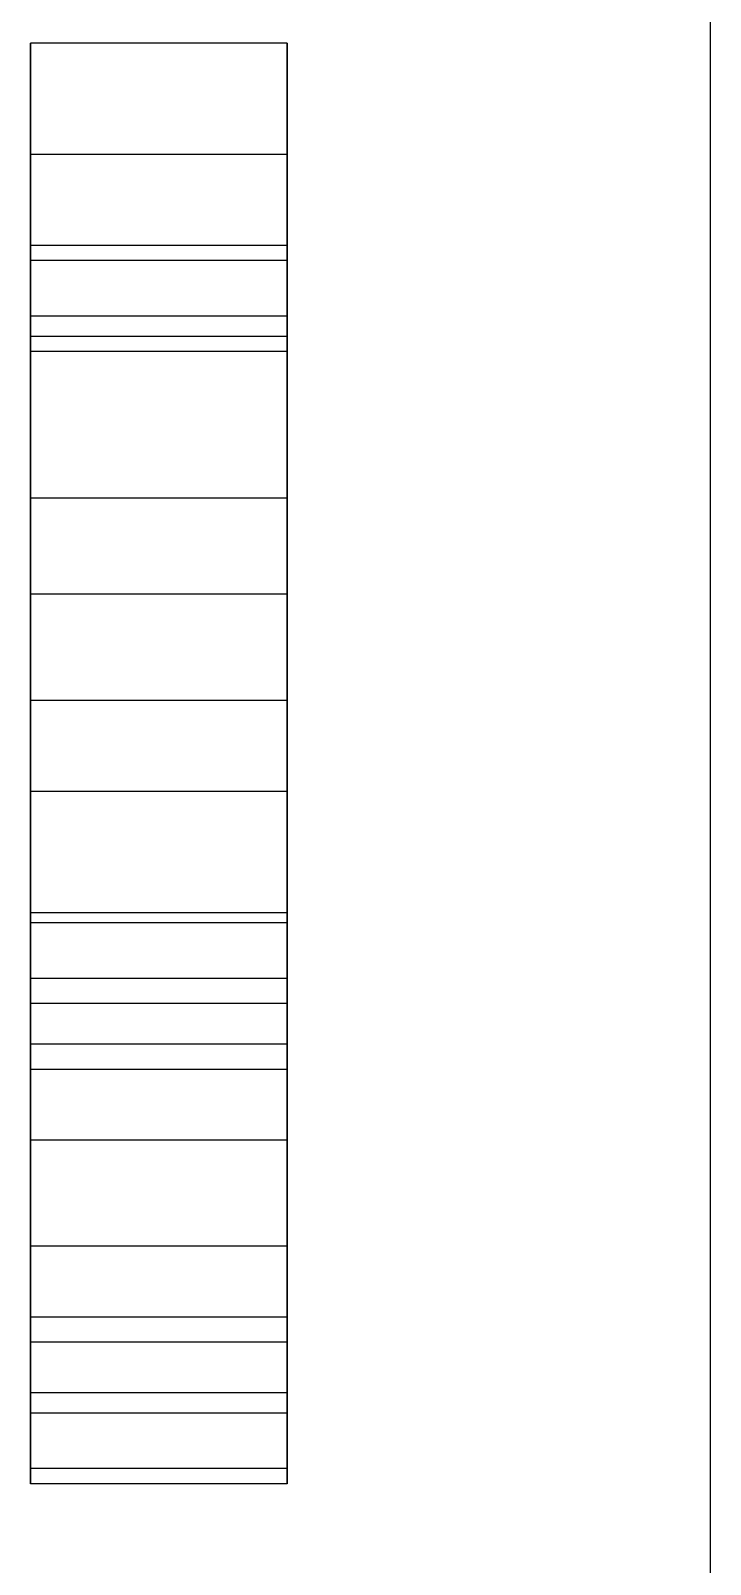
# Model space of a CAD drawing. Header units: millimetres. Extents: x 8.2 to 62.6, y 389.2 to 443.4.
# Drawn here: x 23.3772 to 23.5118, y 434.2001 to 434.5035 of the extents above; entities that cross this region are included whole.
import ezdxf

# ---------------------------------------------------------------- set-up
doc = ezdxf.new("R2010")
doc.units = ezdxf.units.MM
doc.layers.add('Feature', color=7, linetype='CONTINUOUS')

msp = doc.modelspace()

# ---------------------------------------------------------------- linework, layer by layer
at = {"layer": 'Feature'}
for p, q in [((23.5118, 433.385, -62.0183), (23.5118, 439.235, -62.0183)), ((23.5118, 433.385, -62.0183), (23.5118, 439.235, -62.0183)), ((23.5118, 433.385, -66.6183), (23.5118, 434.985, -70.4183)), ((23.5118, 433.385, -66.6183), (23.5118, 434.985, -70.4183)), ((23.428, 434.501, -58.1648), (23.3772, 434.501, -58.1648)), ((23.3772, 434.501, -58.1648), (23.3772, 434.501, -58.1832)), ((23.428, 434.501, -58.1832), (23.3772, 434.501, -58.1832)), ((23.428, 434.501, -58.1648), (23.3772, 434.501, -58.1648)), ((23.428, 434.501, -58.1832), (23.3772, 434.501, -58.1832)), ((23.3772, 434.501, -58.1648), (23.3772, 434.501, -58.1832)), ((23.428, 434.501, -58.1648), (23.428, 434.501, -58.1832)), ((23.428, 434.501, -58.1648), (23.428, 434.501, -58.1832)), ((23.3772, 434.479, -57.8312), (23.3772, 434.479, -57.8496)), ((23.428, 434.479, -57.8496), (23.3772, 434.479, -57.8496)), ((23.428, 434.479, -57.8312), (23.3772, 434.479, -57.8312)), ((23.428, 434.479, -57.8496), (23.3772, 434.479, -57.8496)), ((23.428, 434.479, -57.8312), (23.3772, 434.479, -57.8312)), ((23.3772, 434.479, -57.8312), (23.3772, 434.479, -57.8496)), ((23.428, 434.479, -57.8312), (23.428, 434.479, -57.8496)), ((23.428, 434.479, -57.8312), (23.428, 434.479, -57.8496)), ((23.428, 434.461, -57.9298), (23.3772, 434.461, -57.9298)), ((23.3772, 434.443, -57.9298), (23.3772, 434.461, -57.9298)), ((23.428, 434.461, -57.9298), (23.3772, 434.461, -57.9298)), ((23.3772, 434.443, -57.9298), (23.3772, 434.461, -57.9298)), ((23.428, 434.443, -57.9298), (23.428, 434.461, -57.9298)), ((23.428, 434.443, -57.9298), (23.428, 434.461, -57.9298)), ((23.428, 434.458, -57.6645), (23.3772, 434.458, -57.6645)), ((23.428, 434.458, -57.6645), (23.3772, 434.458, -57.6645)), ((23.428, 434.447, -57.8357), (23.3772, 434.447, -57.8357)), ((23.428, 434.447, -57.8357), (23.3772, 434.447, -57.8357)), ((23.428, 434.443, -57.9298), (23.3772, 434.443, -57.9298)), ((23.428, 434.443, -57.9298), (23.3772, 434.443, -57.9298)), ((23.3772, 434.44, -57.8054), (23.3772, 434.44, -57.6821)), ((23.428, 434.44, -57.6821), (23.3772, 434.44, -57.6821)), ((23.428, 434.44, -57.8054), (23.3772, 434.44, -57.8054)), ((23.428, 434.44, -57.6821), (23.3772, 434.44, -57.6821)), ((23.428, 434.44, -57.8054), (23.3772, 434.44, -57.8054)), ((23.3772, 434.44, -57.8054), (23.3772, 434.44, -57.6821)), ((23.428, 434.44, -57.8054), (23.428, 434.44, -57.6821)), ((23.428, 434.44, -57.8054), (23.428, 434.44, -57.6821)), ((23.3772, 434.411, -57.9482), (23.3772, 434.392, -57.9482)), ((23.428, 434.411, -57.9482), (23.3772, 434.411, -57.9482)), ((23.3772, 434.371, -58.023), (23.3772, 434.411, -58.023)), ((23.428, 434.411, -58.023), (23.3772, 434.411, -58.023)), ((23.3772, 434.411, -58.023), (23.3772, 434.411, -58.0408)), ((23.428, 434.411, -58.0408), (23.3772, 434.411, -58.0408)), ((23.428, 434.411, -58.023), (23.3772, 434.411, -58.023)), ((23.3772, 434.411, -58.0408), (23.3772, 434.371, -58.0408)), ((23.428, 434.411, -58.0408), (23.3772, 434.411, -58.0408)), ((23.428, 434.411, -57.9298), (23.3772, 434.411, -57.9298)), ((23.3772, 434.411, -57.9298), (23.3772, 434.411, -57.9482)), ((23.428, 434.411, -57.9482), (23.3772, 434.411, -57.9482)), ((23.428, 434.411, -57.9298), (23.3772, 434.411, -57.9298)), ((23.3772, 434.411, -57.9482), (23.3772, 434.392, -57.9482)), ((23.3772, 434.411, -57.9298), (23.3772, 434.411, -57.9482)), ((23.3772, 434.411, -58.0408), (23.3772, 434.371, -58.0408)), ((23.3772, 434.411, -58.023), (23.3772, 434.411, -58.0408)), ((23.3772, 434.371, -58.023), (23.3772, 434.411, -58.023)), ((23.428, 434.411, -57.9482), (23.428, 434.392, -57.9482)), ((23.428, 434.371, -58.023), (23.428, 434.411, -58.023)), ((23.428, 434.411, -58.023), (23.428, 434.411, -58.0408)), ((23.428, 434.411, -58.0408), (23.428, 434.371, -58.0408)), ((23.428, 434.411, -57.9298), (23.428, 434.411, -57.9482)), ((23.428, 434.411, -57.9482), (23.428, 434.392, -57.9482)), ((23.428, 434.371, -58.023), (23.428, 434.411, -58.023)), ((23.428, 434.411, -58.023), (23.428, 434.411, -58.0408)), ((23.428, 434.411, -58.0408), (23.428, 434.371, -58.0408)), ((23.428, 434.411, -57.9298), (23.428, 434.411, -57.9482)), ((23.428, 434.392, -57.9482), (23.3772, 434.392, -57.9482)), ((23.428, 434.392, -57.9482), (23.3772, 434.392, -57.9482)), ((23.428, 434.371, -58.023), (23.3772, 434.371, -58.023)), ((23.428, 434.371, -58.023), (23.3772, 434.371, -58.023)), ((23.428, 434.371, -58.0408), (23.3772, 434.371, -58.0408)), ((23.3772, 434.371, -58.0408), (23.3772, 434.371, -58.1832)), ((23.428, 434.371, -58.1832), (23.3772, 434.371, -58.1832)), ((23.428, 434.371, -58.0408), (23.3772, 434.371, -58.0408)), ((23.3772, 434.371, -58.1832), (23.3772, 434.353, -58.1832)), ((23.428, 434.371, -58.1832), (23.3772, 434.371, -58.1832)), ((23.3772, 434.371, -58.1832), (23.3772, 434.353, -58.1832)), ((23.3772, 434.371, -58.0408), (23.3772, 434.371, -58.1832)), ((23.428, 434.371, -58.0408), (23.428, 434.371, -58.1832)), ((23.428, 434.371, -58.1832), (23.428, 434.353, -58.1832)), ((23.428, 434.371, -58.0408), (23.428, 434.371, -58.1832)), ((23.428, 434.371, -58.1832), (23.428, 434.353, -58.1832)), ((23.428, 434.353, -58.1832), (23.3772, 434.353, -58.1832)), ((23.3772, 434.353, -58.1832), (23.3772, 434.353, -58.0408)), ((23.428, 434.353, -58.0408), (23.3772, 434.353, -58.0408)), ((23.428, 434.353, -58.1832), (23.3772, 434.353, -58.1832)), ((23.3772, 434.353, -58.0408), (23.3772, 434.327, -58.0408)), ((23.428, 434.353, -58.0408), (23.3772, 434.353, -58.0408)), ((23.3772, 434.327, -58.023), (23.3772, 434.353, -58.023)), ((23.428, 434.353, -58.023), (23.3772, 434.353, -58.023)), ((23.428, 434.353, -58.023), (23.3772, 434.353, -58.023)), ((23.3772, 434.327, -58.023), (23.3772, 434.353, -58.023)), ((23.3772, 434.353, -58.0408), (23.3772, 434.327, -58.0408)), ((23.3772, 434.353, -58.1832), (23.3772, 434.353, -58.0408)), ((23.428, 434.353, -58.1832), (23.428, 434.353, -58.0408)), ((23.428, 434.353, -58.0408), (23.428, 434.327, -58.0408)), ((23.428, 434.327, -58.023), (23.428, 434.353, -58.023)), ((23.428, 434.353, -58.1832), (23.428, 434.353, -58.0408)), ((23.428, 434.353, -58.0408), (23.428, 434.327, -58.0408)), ((23.428, 434.327, -58.023), (23.428, 434.353, -58.023)), ((23.428, 434.329, -57.5165), (23.3772, 434.329, -57.5165)), ((23.3772, 434.329, -57.5165), (23.3772, 434.311, -57.5165)), ((23.428, 434.329, -57.5165), (23.3772, 434.329, -57.5165)), ((23.3772, 434.329, -57.5165), (23.3772, 434.311, -57.5165)), ((23.428, 434.329, -57.5165), (23.428, 434.311, -57.5165)), ((23.428, 434.329, -57.5165), (23.428, 434.311, -57.5165)), ((23.428, 434.327, -58.0408), (23.3772, 434.327, -58.0408)), ((23.3772, 434.327, -58.0408), (23.3772, 434.327, -58.023)), ((23.428, 434.327, -58.023), (23.3772, 434.327, -58.023)), ((23.428, 434.327, -58.0408), (23.3772, 434.327, -58.0408)), ((23.428, 434.327, -58.023), (23.3772, 434.327, -58.023)), ((23.3772, 434.327, -58.0408), (23.3772, 434.327, -58.023)), ((23.428, 434.327, -58.0408), (23.428, 434.327, -58.023)), ((23.428, 434.327, -58.0408), (23.428, 434.327, -58.023)), ((23.428, 434.316, -57.8496), (23.3772, 434.316, -57.8496)), ((23.3772, 434.316, -57.8496), (23.3772, 434.298, -57.8496)), ((23.428, 434.316, -57.8496), (23.3772, 434.316, -57.8496)), ((23.3772, 434.316, -57.8496), (23.3772, 434.298, -57.8496)), ((23.428, 434.316, -57.8496), (23.428, 434.298, -57.8496)), ((23.428, 434.316, -57.8496), (23.428, 434.298, -57.8496)), ((23.428, 434.311, -57.5165), (23.3772, 434.311, -57.5165)), ((23.428, 434.311, -57.5165), (23.3772, 434.311, -57.5165)), ((23.3772, 434.303, -57.9482), (23.3772, 434.284, -57.9482)), ((23.428, 434.303, -57.9482), (23.3772, 434.303, -57.9482)), ((23.3772, 434.263, -58.023), (23.3772, 434.303, -58.023)), ((23.428, 434.303, -58.023), (23.3772, 434.303, -58.023)), ((23.3772, 434.303, -58.023), (23.3772, 434.303, -58.0408)), ((23.428, 434.303, -58.0408), (23.3772, 434.303, -58.0408)), ((23.428, 434.303, -58.023), (23.3772, 434.303, -58.023)), ((23.3772, 434.303, -58.0408), (23.3772, 434.263, -58.0408)), ((23.428, 434.303, -58.0408), (23.3772, 434.303, -58.0408)), ((23.428, 434.303, -57.9298), (23.3772, 434.303, -57.9298)), ((23.3772, 434.303, -57.9298), (23.3772, 434.303, -57.9482)), ((23.428, 434.303, -57.9482), (23.3772, 434.303, -57.9482)), ((23.428, 434.303, -57.9298), (23.3772, 434.303, -57.9298)), ((23.3772, 434.303, -57.9482), (23.3772, 434.284, -57.9482)), ((23.3772, 434.303, -57.9298), (23.3772, 434.303, -57.9482)), ((23.3772, 434.303, -58.0408), (23.3772, 434.263, -58.0408)), ((23.3772, 434.303, -58.023), (23.3772, 434.303, -58.0408)), ((23.3772, 434.263, -58.023), (23.3772, 434.303, -58.023)), ((23.428, 434.303, -57.9482), (23.428, 434.284, -57.9482)), ((23.428, 434.263, -58.023), (23.428, 434.303, -58.023)), ((23.428, 434.303, -58.023), (23.428, 434.303, -58.0408)), ((23.428, 434.303, -58.0408), (23.428, 434.263, -58.0408)), ((23.428, 434.303, -57.9298), (23.428, 434.303, -57.9482)), ((23.428, 434.303, -57.9482), (23.428, 434.284, -57.9482)), ((23.428, 434.263, -58.023), (23.428, 434.303, -58.023)), ((23.428, 434.303, -58.023), (23.428, 434.303, -58.0408)), ((23.428, 434.303, -58.0408), (23.428, 434.263, -58.0408)), ((23.428, 434.303, -57.9298), (23.428, 434.303, -57.9482)), ((23.428, 434.298, -57.8496), (23.3772, 434.298, -57.8496)), ((23.428, 434.298, -57.8496), (23.3772, 434.298, -57.8496)), ((23.428, 434.284, -57.9482), (23.3772, 434.284, -57.9482)), ((23.428, 434.284, -57.9482), (23.3772, 434.284, -57.9482)), ((23.428, 434.263, -58.023), (23.3772, 434.263, -58.023)), ((23.428, 434.263, -58.023), (23.3772, 434.263, -58.023)), ((23.428, 434.263, -58.0408), (23.3772, 434.263, -58.0408)), ((23.3772, 434.263, -58.0408), (23.3772, 434.263, -58.1832)), ((23.428, 434.263, -58.1832), (23.3772, 434.263, -58.1832)), ((23.428, 434.263, -58.0408), (23.3772, 434.263, -58.0408)), ((23.3772, 434.263, -58.1832), (23.3772, 434.244, -58.1832)), ((23.428, 434.263, -58.1832), (23.3772, 434.263, -58.1832)), ((23.3772, 434.263, -58.1832), (23.3772, 434.244, -58.1832)), ((23.3772, 434.263, -58.0408), (23.3772, 434.263, -58.1832)), ((23.428, 434.263, -58.0408), (23.428, 434.263, -58.1832)), ((23.428, 434.263, -58.1832), (23.428, 434.244, -58.1832)), ((23.428, 434.263, -58.0408), (23.428, 434.263, -58.1832)), ((23.428, 434.263, -58.1832), (23.428, 434.244, -58.1832)), ((23.428, 434.249, -57.3504), (23.3772, 434.249, -57.3504)), ((23.3772, 434.249, -57.3504), (23.3772, 434.249, -57.5165)), ((23.428, 434.249, -57.5165), (23.3772, 434.249, -57.5165)), ((23.428, 434.249, -57.3504), (23.3772, 434.249, -57.3504)), ((23.3772, 434.249, -57.5165), (23.3772, 434.23, -57.5161)), ((23.428, 434.249, -57.5165), (23.3772, 434.249, -57.5165)), ((23.3772, 434.249, -57.5165), (23.3772, 434.23, -57.5161)), ((23.3772, 434.249, -57.3504), (23.3772, 434.249, -57.5165)), ((23.428, 434.249, -57.3504), (23.428, 434.249, -57.5165)), ((23.428, 434.249, -57.5165), (23.428, 434.23, -57.5161)), ((23.428, 434.249, -57.3504), (23.428, 434.249, -57.5165)), ((23.428, 434.249, -57.5165), (23.428, 434.23, -57.5161)), ((23.428, 434.244, -58.1832), (23.3772, 434.244, -58.1832)), ((23.3772, 434.244, -58.1832), (23.3772, 434.244, -58.0408)), ((23.428, 434.244, -58.0408), (23.3772, 434.244, -58.0408)), ((23.428, 434.244, -58.1832), (23.3772, 434.244, -58.1832)), ((23.3772, 434.244, -58.0408), (23.3772, 434.219, -58.0408)), ((23.428, 434.244, -58.0408), (23.3772, 434.244, -58.0408)), ((23.3772, 434.219, -58.023), (23.3772, 434.244, -58.023)), ((23.428, 434.244, -58.023), (23.3772, 434.244, -58.023)), ((23.428, 434.244, -58.023), (23.3772, 434.244, -58.023)), ((23.3772, 434.219, -58.023), (23.3772, 434.244, -58.023)), ((23.3772, 434.244, -58.0408), (23.3772, 434.219, -58.0408)), ((23.3772, 434.244, -58.1832), (23.3772, 434.244, -58.0408)), ((23.428, 434.244, -58.1832), (23.428, 434.244, -58.0408)), ((23.428, 434.244, -58.0408), (23.428, 434.219, -58.0408)), ((23.428, 434.219, -58.023), (23.428, 434.244, -58.023)), ((23.428, 434.244, -58.1832), (23.428, 434.244, -58.0408)), ((23.428, 434.244, -58.0408), (23.428, 434.219, -58.0408)), ((23.428, 434.219, -58.023), (23.428, 434.244, -58.023)), ((23.428, 434.234, -57.6651), (23.3772, 434.234, -57.6651)), ((23.428, 434.234, -57.6821), (23.3772, 434.234, -57.6821)), ((23.3772, 434.234, -57.6821), (23.3772, 434.234, -57.8496)), ((23.428, 434.234, -57.8496), (23.3772, 434.234, -57.8496)), ((23.428, 434.234, -57.6821), (23.3772, 434.234, -57.6821)), ((23.3772, 434.234, -57.8496), (23.3772, 434.216, -57.8496)), ((23.428, 434.234, -57.8496), (23.3772, 434.234, -57.8496)), ((23.3772, 434.216, -57.5966), (23.3772, 434.234, -57.5964)), ((23.428, 434.234, -57.5964), (23.3772, 434.234, -57.5964)), ((23.3772, 434.234, -57.5964), (23.3772, 434.234, -57.6651)), ((23.428, 434.234, -57.6651), (23.3772, 434.234, -57.6651)), ((23.428, 434.234, -57.5964), (23.3772, 434.234, -57.5964)), ((23.3772, 434.234, -57.5964), (23.3772, 434.234, -57.6651)), ((23.3772, 434.216, -57.5966), (23.3772, 434.234, -57.5964)), ((23.3772, 434.234, -57.8496), (23.3772, 434.216, -57.8496)), ((23.3772, 434.234, -57.6821), (23.3772, 434.234, -57.8496)), ((23.428, 434.234, -57.6821), (23.428, 434.234, -57.8496)), ((23.428, 434.234, -57.8496), (23.428, 434.216, -57.8496)), ((23.428, 434.216, -57.5966), (23.428, 434.234, -57.5964)), ((23.428, 434.234, -57.5964), (23.428, 434.234, -57.6651)), ((23.428, 434.234, -57.6821), (23.428, 434.234, -57.8496)), ((23.428, 434.234, -57.8496), (23.428, 434.216, -57.8496)), ((23.428, 434.216, -57.5966), (23.428, 434.234, -57.5964)), ((23.428, 434.234, -57.5964), (23.428, 434.234, -57.6651)), ((23.428, 434.23, -57.3308), (23.3772, 434.23, -57.3308)), ((23.428, 434.23, -57.5161), (23.3772, 434.23, -57.5161)), ((23.3772, 434.23, -57.5161), (23.3772, 434.23, -57.3308)), ((23.428, 434.23, -57.3308), (23.3772, 434.23, -57.3308)), ((23.428, 434.23, -57.5161), (23.3772, 434.23, -57.5161)), ((23.3772, 434.23, -57.5161), (23.3772, 434.23, -57.3308)), ((23.428, 434.23, -57.5161), (23.428, 434.23, -57.3308)), ((23.428, 434.23, -57.5161), (23.428, 434.23, -57.3308)), ((23.428, 434.219, -58.0408), (23.3772, 434.219, -58.0408)), ((23.3772, 434.219, -58.0408), (23.3772, 434.219, -58.023)), ((23.428, 434.219, -58.023), (23.3772, 434.219, -58.023)), ((23.428, 434.219, -58.0408), (23.3772, 434.219, -58.0408)), ((23.428, 434.219, -58.023), (23.3772, 434.219, -58.023)), ((23.3772, 434.219, -58.0408), (23.3772, 434.219, -58.023)), ((23.428, 434.219, -58.0408), (23.428, 434.219, -58.023)), ((23.428, 434.219, -58.0408), (23.428, 434.219, -58.023)), ((23.428, 434.216, -57.8496), (23.3772, 434.216, -57.8496)), ((23.3772, 434.216, -57.8496), (23.3772, 434.216, -57.5966)), ((23.428, 434.216, -57.5966), (23.3772, 434.216, -57.5966)), ((23.428, 434.216, -57.8496), (23.3772, 434.216, -57.8496)), ((23.428, 434.216, -57.5966), (23.3772, 434.216, -57.5966)), ((23.3772, 434.216, -57.8496), (23.3772, 434.216, -57.5966)), ((23.428, 434.216, -57.8496), (23.428, 434.216, -57.5966)), ((23.428, 434.216, -57.8496), (23.428, 434.216, -57.5966))]:
    msp.add_line(p, q, dxfattribs=at)
for points, knots in [([(23.3772, 434.461, -57.9298), (23.3772, 434.461, -57.9742), (23.3772, 434.468, -58.0152), (23.3772, 434.461, -58.0631), (23.3772, 434.455, -58.111), (23.3772, 434.435, -58.1659), (23.3772, 434.501, -58.1648)], [0.556268, 0.556268, 0.556268, 0.556268, 0.778134, 0.778134, 0.778134, 1, 1, 1, 1]), ([(23.3772, 434.501, -58.1832), (23.3772, 434.428, -58.1832), (23.3772, 434.439, -58.1296), (23.3772, 434.443, -58.0786), (23.3772, 434.445, -58.0284), (23.3772, 434.445, -57.9787), (23.3772, 434.443, -57.9298)], [0.0306176, 0.0306176, 0.0306176, 0.0306176, 0.278297, 0.278297, 0.278297, 0.525976, 0.525976, 0.525976, 0.525976]), ([(23.3772, 434.461, -57.9298), (23.3772, 434.461, -57.9742), (23.3772, 434.468, -58.0152), (23.3772, 434.461, -58.0631), (23.3772, 434.455, -58.111), (23.3772, 434.435, -58.1659), (23.3772, 434.501, -58.1648)], [0.556268, 0.556268, 0.556268, 0.556268, 0.778134, 0.778134, 0.778134, 1, 1, 1, 1]), ([(23.3772, 434.501, -58.1832), (23.3772, 434.428, -58.1832), (23.3772, 434.439, -58.1296), (23.3772, 434.443, -58.0786), (23.3772, 434.445, -58.0284), (23.3772, 434.445, -57.9787), (23.3772, 434.443, -57.9298)], [0.0306176, 0.0306176, 0.0306176, 0.0306176, 0.278297, 0.278297, 0.278297, 0.525976, 0.525976, 0.525976, 0.525976]), ([(23.428, 434.461, -57.9298), (23.428, 434.461, -57.9742), (23.428, 434.468, -58.0152), (23.428, 434.461, -58.0631), (23.428, 434.455, -58.111), (23.428, 434.435, -58.1659), (23.428, 434.501, -58.1648)], [0.556268, 0.556268, 0.556268, 0.556268, 0.778134, 0.778134, 0.778134, 1, 1, 1, 1]), ([(23.428, 434.501, -58.1832), (23.428, 434.428, -58.1832), (23.428, 434.439, -58.1296), (23.428, 434.443, -58.0786), (23.428, 434.445, -58.0284), (23.428, 434.445, -57.9787), (23.428, 434.443, -57.9298)], [0.0306176, 0.0306176, 0.0306176, 0.0306176, 0.278297, 0.278297, 0.278297, 0.525976, 0.525976, 0.525976, 0.525976]), ([(23.428, 434.461, -57.9298), (23.428, 434.461, -57.9742), (23.428, 434.468, -58.0152), (23.428, 434.461, -58.0631), (23.428, 434.455, -58.111), (23.428, 434.435, -58.1659), (23.428, 434.501, -58.1648)], [0.556268, 0.556268, 0.556268, 0.556268, 0.778134, 0.778134, 0.778134, 1, 1, 1, 1]), ([(23.428, 434.501, -58.1832), (23.428, 434.428, -58.1832), (23.428, 434.439, -58.1296), (23.428, 434.443, -58.0786), (23.428, 434.445, -58.0284), (23.428, 434.445, -57.9787), (23.428, 434.443, -57.9298)], [0.0306176, 0.0306176, 0.0306176, 0.0306176, 0.278297, 0.278297, 0.278297, 0.525976, 0.525976, 0.525976, 0.525976]), ([(23.3772, 434.458, -57.6645), (23.3772, 434.46, -57.6919), (23.3772, 434.46, -57.7217), (23.3772, 434.458, -57.7538), (23.3772, 434.456, -57.7881), (23.3772, 434.448, -57.8316), (23.3772, 434.479, -57.8312)], [0.668244, 0.668244, 0.668244, 0.668244, 0.81863, 0.81863, 0.81863, 0.969017, 0.969017, 0.969017, 0.969017]), ([(23.3772, 434.458, -57.6645), (23.3772, 434.46, -57.6919), (23.3772, 434.46, -57.7217), (23.3772, 434.458, -57.7538), (23.3772, 434.456, -57.7881), (23.3772, 434.448, -57.8316), (23.3772, 434.479, -57.8312)], [0.668244, 0.668244, 0.668244, 0.668244, 0.81863, 0.81863, 0.81863, 0.969017, 0.969017, 0.969017, 0.969017]), ([(23.428, 434.458, -57.6645), (23.428, 434.46, -57.6919), (23.428, 434.46, -57.7217), (23.428, 434.458, -57.7538), (23.428, 434.456, -57.7881), (23.428, 434.448, -57.8316), (23.428, 434.479, -57.8312)], [0.668244, 0.668244, 0.668244, 0.668244, 0.81863, 0.81863, 0.81863, 0.969017, 0.969017, 0.969017, 0.969017]), ([(23.428, 434.458, -57.6645), (23.428, 434.46, -57.6919), (23.428, 434.46, -57.7217), (23.428, 434.458, -57.7538), (23.428, 434.456, -57.7881), (23.428, 434.448, -57.8316), (23.428, 434.479, -57.8312)], [0.668244, 0.668244, 0.668244, 0.668244, 0.81863, 0.81863, 0.81863, 0.969017, 0.969017, 0.969017, 0.969017]), ([(23.3772, 434.447, -57.8357), (23.3772, 434.427, -57.8588), (23.3772, 434.382, -57.8599), (23.3772, 434.363, -57.8428), (23.3772, 434.344, -57.8257), (23.3772, 434.352, -57.7904), (23.3772, 434.353, -57.7551), (23.3772, 434.355, -57.7199), (23.3772, 434.351, -57.6847), (23.3772, 434.369, -57.6708), (23.3772, 434.387, -57.657), (23.3772, 434.428, -57.6645), (23.3772, 434.458, -57.6645)], [0.0629683, 0.0629683, 0.0629683, 0.0629683, 0.214287, 0.214287, 0.214287, 0.365606, 0.365606, 0.365606, 0.516925, 0.516925, 0.516925, 0.668244, 0.668244, 0.668244, 0.668244]), ([(23.3772, 434.447, -57.8357), (23.3772, 434.427, -57.8588), (23.3772, 434.382, -57.8599), (23.3772, 434.363, -57.8428), (23.3772, 434.344, -57.8257), (23.3772, 434.352, -57.7904), (23.3772, 434.353, -57.7551), (23.3772, 434.355, -57.7199), (23.3772, 434.351, -57.6847), (23.3772, 434.369, -57.6708), (23.3772, 434.387, -57.657), (23.3772, 434.428, -57.6645), (23.3772, 434.458, -57.6645)], [0.0629683, 0.0629683, 0.0629683, 0.0629683, 0.214287, 0.214287, 0.214287, 0.365606, 0.365606, 0.365606, 0.516925, 0.516925, 0.516925, 0.668244, 0.668244, 0.668244, 0.668244]), ([(23.428, 434.447, -57.8357), (23.428, 434.427, -57.8588), (23.428, 434.382, -57.8599), (23.428, 434.363, -57.8428), (23.428, 434.344, -57.8257), (23.428, 434.352, -57.7904), (23.428, 434.353, -57.7551), (23.428, 434.355, -57.7199), (23.428, 434.351, -57.6847), (23.428, 434.369, -57.6708), (23.428, 434.387, -57.657), (23.428, 434.428, -57.6645), (23.428, 434.458, -57.6645)], [0.0629683, 0.0629683, 0.0629683, 0.0629683, 0.214287, 0.214287, 0.214287, 0.365606, 0.365606, 0.365606, 0.516925, 0.516925, 0.516925, 0.668244, 0.668244, 0.668244, 0.668244]), ([(23.428, 434.447, -57.8357), (23.428, 434.427, -57.8588), (23.428, 434.382, -57.8599), (23.428, 434.363, -57.8428), (23.428, 434.344, -57.8257), (23.428, 434.352, -57.7904), (23.428, 434.353, -57.7551), (23.428, 434.355, -57.7199), (23.428, 434.351, -57.6847), (23.428, 434.369, -57.6708), (23.428, 434.387, -57.657), (23.428, 434.428, -57.6645), (23.428, 434.458, -57.6645)], [0.0629683, 0.0629683, 0.0629683, 0.0629683, 0.214287, 0.214287, 0.214287, 0.365606, 0.365606, 0.365606, 0.516925, 0.516925, 0.516925, 0.668244, 0.668244, 0.668244, 0.668244]), ([(23.3772, 434.44, -57.6821), (23.3772, 434.416, -57.6821), (23.3772, 434.385, -57.6794), (23.3772, 434.374, -57.6932), (23.3772, 434.363, -57.7071), (23.3772, 434.371, -57.7373), (23.3772, 434.372, -57.7659), (23.3772, 434.373, -57.7945), (23.3772, 434.366, -57.8215), (23.3772, 434.383, -57.831), (23.3772, 434.4, -57.8404), (23.3772, 434.44, -57.8324), (23.3772, 434.44, -57.8054)], [0.300671, 0.300671, 0.300671, 0.300671, 0.475503, 0.475503, 0.475503, 0.650336, 0.650336, 0.650336, 0.825168, 0.825168, 0.825168, 1, 1, 1, 1]), ([(23.3772, 434.44, -57.6821), (23.3772, 434.416, -57.6821), (23.3772, 434.385, -57.6794), (23.3772, 434.374, -57.6932), (23.3772, 434.363, -57.7071), (23.3772, 434.371, -57.7373), (23.3772, 434.372, -57.7659), (23.3772, 434.373, -57.7945), (23.3772, 434.366, -57.8215), (23.3772, 434.383, -57.831), (23.3772, 434.4, -57.8404), (23.3772, 434.44, -57.8324), (23.3772, 434.44, -57.8054)], [0.300671, 0.300671, 0.300671, 0.300671, 0.475503, 0.475503, 0.475503, 0.650336, 0.650336, 0.650336, 0.825168, 0.825168, 0.825168, 1, 1, 1, 1]), ([(23.428, 434.44, -57.6821), (23.428, 434.416, -57.6821), (23.428, 434.385, -57.6794), (23.428, 434.374, -57.6932), (23.428, 434.363, -57.7071), (23.428, 434.371, -57.7373), (23.428, 434.372, -57.7659), (23.428, 434.373, -57.7945), (23.428, 434.366, -57.8215), (23.428, 434.383, -57.831), (23.428, 434.4, -57.8404), (23.428, 434.44, -57.8324), (23.428, 434.44, -57.8054)], [0.300671, 0.300671, 0.300671, 0.300671, 0.475503, 0.475503, 0.475503, 0.650336, 0.650336, 0.650336, 0.825168, 0.825168, 0.825168, 1, 1, 1, 1]), ([(23.428, 434.44, -57.6821), (23.428, 434.416, -57.6821), (23.428, 434.385, -57.6794), (23.428, 434.374, -57.6932), (23.428, 434.363, -57.7071), (23.428, 434.371, -57.7373), (23.428, 434.372, -57.7659), (23.428, 434.373, -57.7945), (23.428, 434.366, -57.8215), (23.428, 434.383, -57.831), (23.428, 434.4, -57.8404), (23.428, 434.44, -57.8324), (23.428, 434.44, -57.8054)], [0.300671, 0.300671, 0.300671, 0.300671, 0.475503, 0.475503, 0.475503, 0.650336, 0.650336, 0.650336, 0.825168, 0.825168, 0.825168, 1, 1, 1, 1]), ([(23.3772, 434.353, -58.023), (23.3772, 434.353, -58), (23.3772, 434.346, -57.9694), (23.3772, 434.355, -57.9519), (23.3772, 434.367, -57.9358), (23.3772, 434.386, -57.9284), (23.3772, 434.411, -57.9298)], [0.760606, 0.760606, 0.760606, 0.760606, 0.854564, 0.854564, 0.854564, 0.948522, 0.948522, 0.948522, 0.948522]), ([(23.3772, 434.353, -58.023), (23.3772, 434.353, -58), (23.3772, 434.346, -57.9694), (23.3772, 434.355, -57.9519), (23.3772, 434.367, -57.9358), (23.3772, 434.386, -57.9284), (23.3772, 434.411, -57.9298)], [0.760606, 0.760606, 0.760606, 0.760606, 0.854564, 0.854564, 0.854564, 0.948522, 0.948522, 0.948522, 0.948522]), ([(23.428, 434.353, -58.023), (23.428, 434.353, -58), (23.428, 434.346, -57.9694), (23.428, 434.355, -57.9519), (23.428, 434.367, -57.9358), (23.428, 434.386, -57.9284), (23.428, 434.411, -57.9298)], [0.760606, 0.760606, 0.760606, 0.760606, 0.854564, 0.854564, 0.854564, 0.948522, 0.948522, 0.948522, 0.948522]), ([(23.428, 434.353, -58.023), (23.428, 434.353, -58), (23.428, 434.346, -57.9694), (23.428, 434.355, -57.9519), (23.428, 434.367, -57.9358), (23.428, 434.386, -57.9284), (23.428, 434.411, -57.9298)], [0.760606, 0.760606, 0.760606, 0.760606, 0.854564, 0.854564, 0.854564, 0.948522, 0.948522, 0.948522, 0.948522]), ([(23.3772, 434.23, -57.3308), (23.3772, 434.253, -57.3308), (23.3772, 434.282, -57.3246), (23.3772, 434.3, -57.332), (23.3772, 434.317, -57.3415), (23.3772, 434.326, -57.3582), (23.3772, 434.329, -57.3821), (23.3772, 434.337, -57.4255), (23.3772, 434.329, -57.4717), (23.3772, 434.329, -57.5165)], [0.692924, 0.692924, 0.692924, 0.692924, 0.769693, 0.769693, 0.769693, 0.846462, 0.846462, 0.846462, 1, 1, 1, 1]), ([(23.3772, 434.23, -57.3308), (23.3772, 434.253, -57.3308), (23.3772, 434.282, -57.3246), (23.3772, 434.3, -57.332), (23.3772, 434.317, -57.3415), (23.3772, 434.326, -57.3582), (23.3772, 434.329, -57.3821), (23.3772, 434.337, -57.4255), (23.3772, 434.329, -57.4717), (23.3772, 434.329, -57.5165)], [0.692924, 0.692924, 0.692924, 0.692924, 0.769693, 0.769693, 0.769693, 0.846462, 0.846462, 0.846462, 1, 1, 1, 1]), ([(23.428, 434.23, -57.3308), (23.428, 434.253, -57.3308), (23.428, 434.282, -57.3246), (23.428, 434.3, -57.332), (23.428, 434.317, -57.3415), (23.428, 434.326, -57.3582), (23.428, 434.329, -57.3821), (23.428, 434.337, -57.4255), (23.428, 434.329, -57.4717), (23.428, 434.329, -57.5165)], [0.692924, 0.692924, 0.692924, 0.692924, 0.769693, 0.769693, 0.769693, 0.846462, 0.846462, 0.846462, 1, 1, 1, 1]), ([(23.428, 434.23, -57.3308), (23.428, 434.253, -57.3308), (23.428, 434.282, -57.3246), (23.428, 434.3, -57.332), (23.428, 434.317, -57.3415), (23.428, 434.326, -57.3582), (23.428, 434.329, -57.3821), (23.428, 434.337, -57.4255), (23.428, 434.329, -57.4717), (23.428, 434.329, -57.5165)], [0.692924, 0.692924, 0.692924, 0.692924, 0.769693, 0.769693, 0.769693, 0.846462, 0.846462, 0.846462, 1, 1, 1, 1]), ([(23.3772, 434.234, -57.6651), (23.3772, 434.255, -57.6651), (23.3772, 434.283, -57.661), (23.3772, 434.298, -57.6703), (23.3772, 434.311, -57.682), (23.3772, 434.317, -57.7), (23.3772, 434.316, -57.7242), (23.3772, 434.316, -57.7669), (23.3772, 434.316, -57.8087), (23.3772, 434.316, -57.8496)], [0.752904, 0.752904, 0.752904, 0.752904, 0.814678, 0.814678, 0.814678, 0.876452, 0.876452, 0.876452, 1, 1, 1, 1]), ([(23.3772, 434.234, -57.6651), (23.3772, 434.255, -57.6651), (23.3772, 434.283, -57.661), (23.3772, 434.298, -57.6703), (23.3772, 434.311, -57.682), (23.3772, 434.317, -57.7), (23.3772, 434.316, -57.7242), (23.3772, 434.316, -57.7669), (23.3772, 434.316, -57.8087), (23.3772, 434.316, -57.8496)], [0.752904, 0.752904, 0.752904, 0.752904, 0.814678, 0.814678, 0.814678, 0.876452, 0.876452, 0.876452, 1, 1, 1, 1]), ([(23.428, 434.234, -57.6651), (23.428, 434.255, -57.6651), (23.428, 434.283, -57.661), (23.428, 434.298, -57.6703), (23.428, 434.311, -57.682), (23.428, 434.317, -57.7), (23.428, 434.316, -57.7242), (23.428, 434.316, -57.7669), (23.428, 434.316, -57.8087), (23.428, 434.316, -57.8496)], [0.752904, 0.752904, 0.752904, 0.752904, 0.814678, 0.814678, 0.814678, 0.876452, 0.876452, 0.876452, 1, 1, 1, 1]), ([(23.428, 434.234, -57.6651), (23.428, 434.255, -57.6651), (23.428, 434.283, -57.661), (23.428, 434.298, -57.6703), (23.428, 434.311, -57.682), (23.428, 434.317, -57.7), (23.428, 434.316, -57.7242), (23.428, 434.316, -57.7669), (23.428, 434.316, -57.8087), (23.428, 434.316, -57.8496)], [0.752904, 0.752904, 0.752904, 0.752904, 0.814678, 0.814678, 0.814678, 0.876452, 0.876452, 0.876452, 1, 1, 1, 1]), ([(23.3772, 434.311, -57.5165), (23.3772, 434.31, -57.4823), (23.3772, 434.31, -57.4458), (23.3772, 434.311, -57.4071), (23.3772, 434.312, -57.3866), (23.3772, 434.314, -57.3638), (23.3772, 434.303, -57.3548), (23.3772, 434.291, -57.3457), (23.3772, 434.267, -57.3504), (23.3772, 434.249, -57.3504)], [0.0207846, 0.0207846, 0.0207846, 0.0207846, 0.145766, 0.145766, 0.145766, 0.208256, 0.208256, 0.208256, 0.270747, 0.270747, 0.270747, 0.270747]), ([(23.3772, 434.311, -57.5165), (23.3772, 434.31, -57.4823), (23.3772, 434.31, -57.4458), (23.3772, 434.311, -57.4071), (23.3772, 434.312, -57.3866), (23.3772, 434.314, -57.3638), (23.3772, 434.303, -57.3548), (23.3772, 434.291, -57.3457), (23.3772, 434.267, -57.3504), (23.3772, 434.249, -57.3504)], [0.0207846, 0.0207846, 0.0207846, 0.0207846, 0.145766, 0.145766, 0.145766, 0.208256, 0.208256, 0.208256, 0.270747, 0.270747, 0.270747, 0.270747]), ([(23.428, 434.311, -57.5165), (23.428, 434.31, -57.4823), (23.428, 434.31, -57.4458), (23.428, 434.311, -57.4071), (23.428, 434.312, -57.3866), (23.428, 434.314, -57.3638), (23.428, 434.303, -57.3548), (23.428, 434.291, -57.3457), (23.428, 434.267, -57.3504), (23.428, 434.249, -57.3504)], [0.0207846, 0.0207846, 0.0207846, 0.0207846, 0.145766, 0.145766, 0.145766, 0.208256, 0.208256, 0.208256, 0.270747, 0.270747, 0.270747, 0.270747]), ([(23.428, 434.311, -57.5165), (23.428, 434.31, -57.4823), (23.428, 434.31, -57.4458), (23.428, 434.311, -57.4071), (23.428, 434.312, -57.3866), (23.428, 434.314, -57.3638), (23.428, 434.303, -57.3548), (23.428, 434.291, -57.3457), (23.428, 434.267, -57.3504), (23.428, 434.249, -57.3504)], [0.0207846, 0.0207846, 0.0207846, 0.0207846, 0.145766, 0.145766, 0.145766, 0.208256, 0.208256, 0.208256, 0.270747, 0.270747, 0.270747, 0.270747]), ([(23.3772, 434.244, -58.023), (23.3772, 434.244, -58), (23.3772, 434.238, -57.9694), (23.3772, 434.247, -57.9519), (23.3772, 434.258, -57.9358), (23.3772, 434.277, -57.9284), (23.3772, 434.303, -57.9298)], [0.760638, 0.760638, 0.760638, 0.760638, 0.854583, 0.854583, 0.854583, 0.948529, 0.948529, 0.948529, 0.948529]), ([(23.3772, 434.244, -58.023), (23.3772, 434.244, -58), (23.3772, 434.238, -57.9694), (23.3772, 434.247, -57.9519), (23.3772, 434.258, -57.9358), (23.3772, 434.277, -57.9284), (23.3772, 434.303, -57.9298)], [0.760638, 0.760638, 0.760638, 0.760638, 0.854583, 0.854583, 0.854583, 0.948529, 0.948529, 0.948529, 0.948529]), ([(23.3772, 434.298, -57.8496), (23.3772, 434.297, -57.8149), (23.3772, 434.297, -57.7782), (23.3772, 434.298, -57.7397), (23.3772, 434.301, -57.717), (23.3772, 434.298, -57.6997), (23.3772, 434.288, -57.6879), (23.3772, 434.277, -57.6786), (23.3772, 434.252, -57.6821), (23.3772, 434.234, -57.6821)], [0.0179343, 0.0179343, 0.0179343, 0.0179343, 0.126239, 0.126239, 0.126239, 0.180392, 0.180392, 0.180392, 0.234544, 0.234544, 0.234544, 0.234544]), ([(23.3772, 434.298, -57.8496), (23.3772, 434.297, -57.8149), (23.3772, 434.297, -57.7782), (23.3772, 434.298, -57.7397), (23.3772, 434.301, -57.717), (23.3772, 434.298, -57.6997), (23.3772, 434.288, -57.6879), (23.3772, 434.277, -57.6786), (23.3772, 434.252, -57.6821), (23.3772, 434.234, -57.6821)], [0.0179343, 0.0179343, 0.0179343, 0.0179343, 0.126239, 0.126239, 0.126239, 0.180392, 0.180392, 0.180392, 0.234544, 0.234544, 0.234544, 0.234544]), ([(23.428, 434.244, -58.023), (23.428, 434.244, -58), (23.428, 434.238, -57.9694), (23.428, 434.247, -57.9519), (23.428, 434.258, -57.9358), (23.428, 434.277, -57.9284), (23.428, 434.303, -57.9298)], [0.760638, 0.760638, 0.760638, 0.760638, 0.854583, 0.854583, 0.854583, 0.948529, 0.948529, 0.948529, 0.948529]), ([(23.428, 434.244, -58.023), (23.428, 434.244, -58), (23.428, 434.238, -57.9694), (23.428, 434.247, -57.9519), (23.428, 434.258, -57.9358), (23.428, 434.277, -57.9284), (23.428, 434.303, -57.9298)], [0.760638, 0.760638, 0.760638, 0.760638, 0.854583, 0.854583, 0.854583, 0.948529, 0.948529, 0.948529, 0.948529]), ([(23.428, 434.298, -57.8496), (23.428, 434.297, -57.8149), (23.428, 434.297, -57.7782), (23.428, 434.298, -57.7397), (23.428, 434.301, -57.717), (23.428, 434.298, -57.6997), (23.428, 434.288, -57.6879), (23.428, 434.277, -57.6786), (23.428, 434.252, -57.6821), (23.428, 434.234, -57.6821)], [0.0179343, 0.0179343, 0.0179343, 0.0179343, 0.126239, 0.126239, 0.126239, 0.180392, 0.180392, 0.180392, 0.234544, 0.234544, 0.234544, 0.234544]), ([(23.428, 434.298, -57.8496), (23.428, 434.297, -57.8149), (23.428, 434.297, -57.7782), (23.428, 434.298, -57.7397), (23.428, 434.301, -57.717), (23.428, 434.298, -57.6997), (23.428, 434.288, -57.6879), (23.428, 434.277, -57.6786), (23.428, 434.252, -57.6821), (23.428, 434.234, -57.6821)], [0.0179343, 0.0179343, 0.0179343, 0.0179343, 0.126239, 0.126239, 0.126239, 0.180392, 0.180392, 0.180392, 0.234544, 0.234544, 0.234544, 0.234544])]:
    msp.add_open_spline(points, degree=3, knots=knots, dxfattribs=at)
for points, degree in [([(23.3772, 434.479, -57.8496), (23.3772, 434.46, -57.8523), (23.3772, 434.447, -57.8357)], 2), ([(23.3772, 434.479, -57.8496), (23.3772, 434.46, -57.8523), (23.3772, 434.447, -57.8357)], 2), ([(23.428, 434.479, -57.8496), (23.428, 434.46, -57.8523), (23.428, 434.447, -57.8357)], 2), ([(23.428, 434.479, -57.8496), (23.428, 434.46, -57.8523), (23.428, 434.447, -57.8357)], 2), ([(23.3772, 434.392, -57.9482), (23.3772, 434.355, -57.9482), (23.3772, 434.371, -57.9938), (23.3772, 434.371, -58.023)], 3), ([(23.3772, 434.392, -57.9482), (23.3772, 434.355, -57.9482), (23.3772, 434.371, -57.9938), (23.3772, 434.371, -58.023)], 3), ([(23.428, 434.392, -57.9482), (23.428, 434.355, -57.9482), (23.428, 434.371, -57.9938), (23.428, 434.371, -58.023)], 3), ([(23.428, 434.392, -57.9482), (23.428, 434.355, -57.9482), (23.428, 434.371, -57.9938), (23.428, 434.371, -58.023)], 3), ([(23.3772, 434.284, -57.9482), (23.3772, 434.247, -57.9482), (23.3772, 434.263, -57.9938), (23.3772, 434.263, -58.023)], 3), ([(23.3772, 434.284, -57.9482), (23.3772, 434.247, -57.9482), (23.3772, 434.263, -57.9938), (23.3772, 434.263, -58.023)], 3), ([(23.428, 434.284, -57.9482), (23.428, 434.247, -57.9482), (23.428, 434.263, -57.9938), (23.428, 434.263, -58.023)], 3), ([(23.428, 434.284, -57.9482), (23.428, 434.247, -57.9482), (23.428, 434.263, -57.9938), (23.428, 434.263, -58.023)], 3)]:
    msp.add_open_spline(points, degree=degree, dxfattribs=at)

doc.saveas('drawing.dxf')
